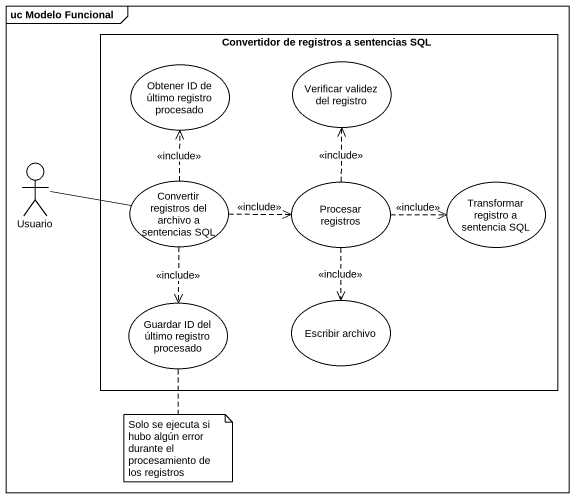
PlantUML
@startuml
mainframe uc Modelo Funcional
rectangle "Convertidor de registros a sentencias SQL" as Convertidor_de_registros_a {
  usecase "Obtener ID de último registro procesado" as Obtener_ID_de_último
  usecase "Verificar validez del registro" as Verificar_validez_del
  usecase "Convertir registros del archivo a sentencias SQL" as Convertir_registros_del
  usecase "Procesar registros" as Procesar_registros
  usecase "Transformar registro a sentencia SQL" as Transformar_registro_a
  usecase "Guardar ID del último registro procesado" as Guardar_ID_del_último
  usecase "Escribir archivo" as Escribir_archivo
}
actor Usuario
Usuario -right- Convertir_registros_del
Convertir_registros_del .up.> Obtener_ID_de_último : <<include>>
Convertir_registros_del .right.> Procesar_registros : <<include>>
Convertir_registros_del ..> Guardar_ID_del_último : <<include>>
Procesar_registros .up.> Verificar_validez_del : <<include>>
Procesar_registros .right.> Transformar_registro_a : <<include>>
Procesar_registros ..> Escribir_archivo : <<include>>
note bottom of Guardar_ID_del_último : Solo se ejecuta si hubo algún error durante el procesamiento de los registros
@enduml
